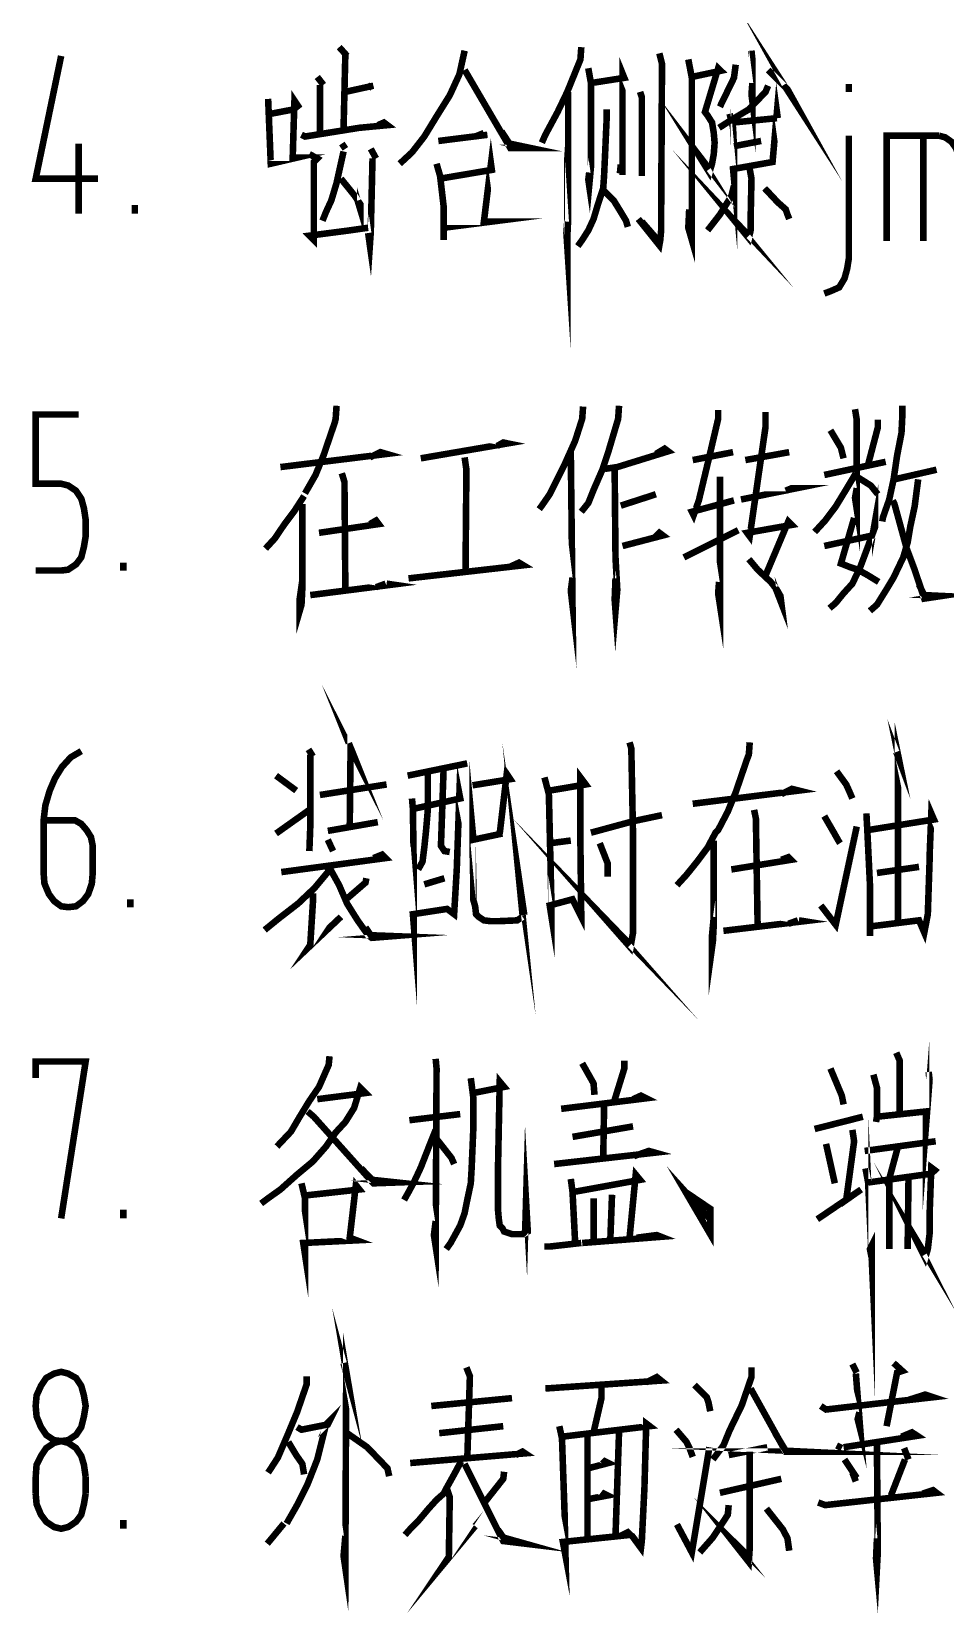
# Model space of a CAD drawing. Header units: millimetres. Extents: x -5 to 3318, y -968 to 297.
# Drawn here: x 648 to 700.1, y -575.8 to -485.4 of the extents above; entities that cross this region are included whole.
import ezdxf

# ---------------------------------------------------------------- set-up
doc = ezdxf.new("R2010")
doc.units = ezdxf.units.MM
doc.header["$LTSCALE"] = 0.25
doc.layers.add('P', color=7, linetype='Continuous')

msp = doc.modelspace()

# ---------------------------------------------------------------- linework, layer by layer
at = {"layer": 'P', "color": 6, "const_width": 0.37488}
for points in [[(690.0263872355217, -487.6043503483869), (691.1311472355219, -488.7062703483869), (691.3810672355216, -489.1578303483869), (690.9295072355217, -488.4563503483869)], [(665.5313872355218, -486.300790348387), (665.9829472355218, -486.8034703483869)], [(679.3565072355218, -486.300790348387), (679.3082272355218, -487.0022703483869), (678.5556272355216, -488.8567903483869), (678.0046672355215, -490.0069903483868), (677.3031872355218, -491.3105503483869), (677.1043872355217, -491.7621103483868)], [(649.6529472355219, -486.8034703483869), (648.1988672355214, -493.8154303483869), (651.7545472355218, -493.8154303483869)], [(665.8835472355217, -486.6529503483869), (665.7813072355216, -490.9101103483869)], [(672.6938672355218, -486.502430348387), (672.3956672355216, -487.854270348387), (671.8447072355216, -489.0555903483869), (671.0921072355218, -490.2597503483869), (670.3906272355216, -491.4099503483869), (669.6891472355219, -492.3130703483869), (668.9876672355217, -492.963430348387)], [(679.8080672355218, -493.4661103483869), (679.7569472355217, -493.8665503483869), (679.8080672355218, -494.2158703483868), (679.9074672355218, -493.1650703483868), (679.9074672355218, -491.0606303483869), (679.9074672355218, -488.3541103483869), (679.7569472355217, -487.5049503483868), (679.9074672355218, -488.3541103483869), (681.8131072355218, -488.0559103483869), (681.7108672355216, -487.8031503483869), (681.7108672355216, -488.1553103483869), (681.7108672355216, -492.8129103483869), (681.7108672355216, -493.6137903483868)], [(683.8153072355217, -486.6529503483869), (683.9658272355218, -487.2521903483869), (683.9175472355219, -495.9198703483869), (683.9175472355219, -496.7718703483869), (683.8664272355218, -497.3228303483869), (683.8153072355217, -497.6238703483868), (682.6139872355216, -496.1186703483869)], [(685.4681872355218, -487.0022703483869), (685.6698272355216, -488.0559103483869), (685.6698272355216, -497.3228303483869), (685.4681872355218, -496.6213503483868), (685.5193072355214, -495.5677103483869)], [(688.1747072355215, -487.303310348387), (688.0753072355219, -488.0559103483869), (687.2715872355216, -489.7087903483869)], [(689.0749872355218, -486.502430348387), (689.1261072355219, -487.0022703483869), (689.1261072355219, -489.4077503483868), (689.0749872355218, -489.0073103483869), (689.1261072355219, -488.3541103483869)], [(664.2789472355216, -488.0047903483869), (664.6311072355215, -488.4563503483869)], [(672.6938672355218, -487.6043503483869), (675.3009872355215, -492.0631503483869), (676.4511872355215, -492.0631503483869), (675.2498672355218, -491.8103903483869), (674.7983072355219, -491.1117503483869)], [(685.6698272355216, -488.0047903483869), (687.3227072355216, -487.6526303483869), (687.172187235522, -487.5049503483868), (686.4195872355217, -490.0069903483868), (686.5701072355218, -490.2086303483869), (686.8228672355217, -490.6090703483869), (686.9222672355218, -491.2111503483869), (686.9705472355217, -491.7621103483868), (686.9222672355218, -492.4124703483869), (686.8228672355217, -492.963430348387), (686.6723472355216, -493.4661103483869), (686.0191472355218, -492.4124703483869), (686.6723472355216, -493.2644703483869)], [(661.4730272355218, -489.2572303483869), (661.6235472355215, -492.963430348387), (663.1259072355215, -492.6141103483869), (662.8759872355217, -492.6141103483869), (662.9753872355218, -489.3566303483869), (663.1770272355216, -489.6576703483869), (662.9271072355218, -489.859310348387), (661.6235472355215, -490.1092303483869)], [(664.4294672355218, -488.4563503483869), (664.4294672355218, -491.1117503483869)], [(665.8835472355217, -488.8567903483869), (667.4853072355218, -488.5046303483869)], [(667.3859072355217, -488.4563503483869), (667.1842672355215, -488.6551503483869)], [(678.6067472355217, -488.8567903483869), (678.6067472355217, -496.1186703483869), (678.5556272355216, -497.2205903483868), (678.5556272355216, -497.6721503483868), (678.5073472355216, -496.9223903483869), (678.5556272355216, -496.2691903483869)], [(682.7133872355216, -488.8567903483869), (682.8127872355217, -489.1578303483869), (682.8127872355217, -493.6649103483869)], [(690.0263872355217, -488.5046303483869), (689.8787072355217, -488.8567903483869), (688.9244672355217, -489.859310348387), (687.9247872355218, -490.4585503483869), (687.2233072355216, -490.9101103483869)], [(687.8225472355216, -490.1092303483869), (688.0241872355218, -490.9101103483869), (688.0753072355219, -492.1114303483869), (688.0753072355219, -493.8154303483869), (688.0241872355218, -493.2644703483869), (690.2791472355216, -492.8640303483869), (690.5290672355218, -490.0069903483868), (690.5773472355218, -490.3591503483869)], [(694.6357072355217, -488.8567903483869), (694.6357072355217, -488.4052303483869)], [(680.8105872355218, -489.859310348387), (680.8105872355218, -490.2597503483869), (680.7111872355217, -492.511870348387), (680.6600672355216, -493.6137903483868), (680.6089472355216, -494.3663903483869), (680.3107472355218, -495.2695103483869), (680.0579872355215, -496.1186703483869), (679.7569472355217, -496.7718703483869), (679.4076272355219, -497.3228303483869), (679.1577072355217, -497.6721503483868)], [(663.3786672355218, -491.3105503483869), (663.5774672355219, -491.4099503483869), (666.684427235522, -490.9101103483869), (668.2861872355215, -490.7595903483868), (668.0873872355219, -490.6090703483869), (667.7352272355215, -490.7595903483868)], [(690.5290672355218, -490.3591503483869), (688.0241872355218, -490.6090703483869)], [(650.6526272355218, -491.8103903483869), (650.6526272355218, -495.8204703483868)], [(665.681907235522, -491.8103903483869), (665.8835472355217, -492.1114303483869)], [(671.0921072355218, -492.963430348387), (671.2937472355216, -493.6649103483869), (671.4925472355217, -495.3689103483869), (671.4925472355217, -497.3228303483869), (671.4925472355217, -496.6213503483868), (674.2473472355218, -496.2691903483869), (673.7957872355219, -496.2691903483869), (674.1990672355219, -492.963430348387), (674.2473472355218, -493.3155903483869), (671.2937472355216, -493.8154303483869)], [(671.1915072355218, -491.6627103483869), (673.9974272355216, -491.3105503483869)], [(673.7957872355219, -491.2111503483869), (673.2959472355215, -491.4099503483869)], [(688.0753072355219, -491.960910348387), (689.6259472355218, -491.6627103483869)], [(693.2327472355219, -500.3786703483869), (693.6331872355217, -500.2281503483869), (694.0847472355217, -500.0265103483869), (694.3857872355215, -499.5266703483869), (694.5363072355217, -498.9757103483869), (694.6357072355217, -498.3736303483869), (694.6357072355217, -491.361670348387)], [(696.7912672355219, -497.3711103483869), (696.7912672355219, -491.361670348387), (699.7959872355218, -491.361670348387)], [(698.8957072355215, -497.3711103483869), (698.8957072355215, -491.361670348387)], [(700.9973072355215, -493.1650703483868), (700.9490272355215, -492.6141103483869), (700.7473872355217, -492.0631503483869), (700.4974672355215, -491.7109903483869), (700.1481472355217, -491.4610703483869), (699.7959872355218, -491.361670348387)], [(663.8273872355217, -492.4124703483869), (664.2789472355216, -492.6623903483869), (664.0801472355215, -492.8640303483869), (664.0801472355215, -496.4708303483869), (664.0801472355215, -497.3228303483869), (663.8273872355217, -497.0729103483868), (666.1334672355215, -496.7718703483869), (667.1842672355215, -496.6213503483868)], [(665.7813072355216, -492.2619503483869), (665.3808672355217, -494.0653503483868), (665.0798272355214, -495.0678703483868), (664.7787872355216, -495.7182303483869), (664.5799872355219, -496.2209103483868)], [(667.4341872355217, -492.6623903483869), (667.3347872355216, -496.8712703483869), (667.2836672355215, -497.6238703483868), (667.1842672355215, -496.9223903483869)], [(667.3347872355216, -492.1114303483869), (667.6358272355219, -492.6623903483869)], [(688.9755872355217, -493.2644703483869), (689.0749872355218, -493.8154303483869), (689.0267072355218, -496.1186703483869), (689.0267072355218, -496.7718703483869), (688.9244672355217, -497.2205903483868), (688.0241872355218, -496.1186703483869), (688.9244672355217, -497.0729103483868)], [(681.5603472355215, -493.5143903483869), (681.6114672355216, -493.0145503483868)], [(665.6307872355219, -493.8154303483869), (666.4345072355218, -494.8179503483869), (666.732707235522, -495.2695103483869), (666.732707235522, -495.5677103483869), (666.5821872355218, -495.0678703483868)], [(680.6089472355216, -494.4657903483869), (681.2110272355217, -495.0678703483868), (681.6114672355216, -495.7182303483869), (681.9125072355218, -496.2209103483868), (682.0119072355219, -496.570230348387)], [(688.0753072355219, -494.2158703483868), (687.9247872355218, -494.8179503483869), (687.2715872355216, -495.8687503483869), (686.5701072355218, -496.7718703483869)], [(689.8275872355216, -494.3663903483869), (690.5773472355218, -495.1672703483869), (691.0289072355217, -495.5677103483869), (691.1311472355219, -495.8687503483869), (691.230547235522, -496.1186703483869)], [(653.8589872355215, -495.8204703483868), (653.8589872355215, -495.3177903483869)], [(682.8127872355217, -496.2691903483869), (683.8153072355217, -497.4222303483868)], [(665.3808672355217, -506.7913903483868), (665.3297472355216, -507.5411503483869), (665.2814672355216, -507.742790348387), (664.6311072355215, -509.6455903483869), (664.1795472355216, -510.7475103483869), (663.5774672355219, -511.7983103483868)], [(679.4587472355215, -506.8396703483868), (679.4076272355219, -507.5411503483869), (679.007187235522, -508.7935903483869), (678.4051072355214, -510.1454303483869), (677.9052672355219, -511.1479503483869), (677.5531072355216, -511.8494303483869), (677.1043872355217, -512.4997903483868), (676.9538672355216, -512.7014303483869)], [(681.5120672355215, -506.7913903483868), (681.4609472355214, -507.5411503483869), (680.9099872355218, -509.3956703483868), (680.5606672355216, -510.4464703483868), (680.0579872355215, -511.5995103483868), (679.7569472355217, -512.3492703483869), (679.3565072355218, -512.8519503483869)], [(687.172187235522, -507.0413103483869), (687.172187235522, -507.5411503483869), (686.6212272355215, -509.8955103483869), (686.0702672355219, -512.2015903483868), (685.7692272355216, -513.0507503483868), (685.6698272355216, -512.8519503483869), (688.0753072355219, -512.2015903483868)], [(689.8787072355217, -507.1407103483868), (689.8787072355217, -507.9927103483869), (688.9755872355217, -514.2549103483869), (688.8250672355216, -514.0532703483868), (691.3810672355216, -513.6017103483869), (691.1794272355219, -513.402910348387), (689.8275872355216, -516.6092703483869)], [(694.9878672355217, -506.9901903483869), (695.0872672355217, -507.5922703483869), (695.0872672355217, -512.7014303483869), (694.9878672355217, -512.0510703483869), (695.0872672355217, -511.5001103483869)], [(697.6915472355217, -506.7913903483868), (697.6915472355217, -507.3423503483868), (697.6432672355218, -508.342030348387), (697.3905072355219, -509.6455903483869), (697.1917072355218, -510.9974303483868), (696.9417872355216, -512.1504703483869), (696.5896272355217, -513.1529903483869), (696.5413472355217, -513.402910348387)], [(648.1988672355214, -516.2088303483869), (649.6529472355219, -516.2088303483869), (650.0533872355218, -516.1577103483869), (650.5021072355216, -515.8566703483868), (650.8031472355215, -515.456230348387), (650.9536672355216, -514.8541503483868), (651.0530672355217, -514.2549103483869), (651.0530672355217, -513.3035103483869), (650.9536672355216, -512.6503103483868), (650.8031472355215, -512.0993503483869), (650.5021072355216, -511.6477903483869), (650.0533872355218, -511.3495903483869), (649.6529472355219, -511.2473503483869), (648.1988672355214, -511.2473503483869), (648.1988672355214, -507.2912303483869), (650.6526272355218, -507.2912303483869)], [(696.2885872355218, -507.5922703483869), (696.2885872355218, -508.0409903483869), (695.7376272355218, -510.1454303483869)], [(670.1889872355218, -509.7961103483869), (675.1504672355218, -508.9441103483869), (674.9005472355216, -508.8929903483869), (674.5483872355217, -509.0946303483869)], [(693.5849072355218, -508.1915103483868), (694.1841472355218, -509.1940303483868), (694.3346672355219, -509.7961103483869)], [(662.1745072355216, -510.2959503483869), (668.2379072355216, -509.5461903483869), (667.8857472355216, -509.4439503483868), (667.2836672355215, -509.7449903483869)], [(672.6938672355218, -509.7449903483869), (672.796107235522, -510.4464703483868), (672.7449872355219, -516.3082303483869)], [(678.7572672355218, -509.4439503483868), (678.8566672355219, -518.2110303483869), (678.7572672355218, -517.3590303483869), (678.8566672355219, -516.6092703483869)], [(680.7111872355217, -510.3981903483868), (681.4126672355214, -510.2959503483869), (684.3179872355217, -509.3956703483868), (684.1163472355215, -509.2451503483869), (683.6165072355216, -509.5461903483869)], [(688.0241872355218, -509.4439503483868), (685.7209472355216, -509.8955103483869)], [(688.7256672355215, -509.8955103483869), (691.230547235522, -509.4439503483868)], [(665.681907235522, -510.6481103483869), (665.8324272355217, -511.1479503483869), (665.8835472355217, -517.3107503483869)], [(681.2621472355218, -510.4464703483868), (681.3104272355217, -515.456230348387), (681.4126672355214, -517.3107503483869), (681.3104272355217, -518.5120703483869), (681.2621472355218, -517.8617103483869), (681.3104272355217, -516.6575503483868)], [(695.0361472355216, -510.6481103483869), (694.4369072355216, -511.6477903483869), (693.8859472355216, -512.5509103483869), (693.2838672355219, -513.3517903483869), (692.6817872355218, -514.0049903483869)], [(693.2327472355219, -510.7475103483869), (696.7401472355218, -509.9949103483868)], [(697.2399872355218, -510.9974303483868), (699.6454672355217, -510.4464703483868)], [(687.2715872355216, -510.8469103483869), (687.2715872355216, -511.2984703483869), (687.2715872355216, -518.1627503483869), (687.172187235522, -517.5095503483869), (687.2233072355216, -516.8591903483868)], [(688.4757472355218, -512.1504703483869), (691.6821072355215, -511.5001103483869), (691.3810672355216, -511.5001103483869), (691.0289072355217, -511.6477903483869)], [(693.2327472355219, -514.8058703483869), (695.9875472355216, -514.2037903483869), (696.1380672355217, -513.3517903483869), (696.1380672355217, -513.7039503483869), (695.7376272355218, -514.8058703483869), (695.2889072355215, -516.0071903483869), (694.8373472355215, -516.9585903483869), (694.3346672355219, -517.5095503483869), (693.8859472355216, -518.0605103483869), (693.5337872355217, -518.3615503483869)], [(695.0872672355217, -510.8469103483869), (695.8881472355215, -511.3495903483869), (696.2885872355218, -511.8494303483869)], [(698.5946672355217, -510.9974303483868), (698.3930272355219, -512.5509103483869), (698.1431072355217, -513.7039503483869), (697.9925872355216, -514.6042303483869), (697.7426672355218, -515.456230348387), (697.1917072355218, -516.6092703483869), (696.7401472355218, -517.3590303483869), (696.2403072355219, -518.1627503483869), (695.8398672355215, -518.5120703483869)], [(663.5263472355218, -511.9488303483869), (662.9753872355218, -512.8008303483869), (662.3761472355218, -513.6017103483869), (661.8734672355217, -514.3543103483869), (661.3225072355217, -514.9563903483869)], [(663.4269472355218, -512.400390348387), (663.4269472355218, -517.2085103483869), (663.3786672355218, -518.1627503483869), (663.2764272355216, -518.5120703483869), (663.2764272355216, -517.8105903483869), (663.4269472355218, -516.7597903483869)], [(681.6114672355216, -512.4997903483868), (683.6165072355216, -511.8494303483869)], [(697.1405872355217, -512.2015903483868), (697.2399872355218, -512.400390348387), (697.9414672355215, -514.9563903483869), (698.3930272355219, -516.1577103483869), (698.8445872355214, -517.5095503483869), (698.9439872355215, -517.8105903483869), (699.9465072355215, -517.6600703483869), (698.9439872355215, -517.6117903483869), (698.6429472355217, -517.0097103483869)], [(664.3783472355217, -514.0532703483868), (667.7863472355216, -513.5534303483869), (667.6358272355219, -513.3517903483869), (667.2836672355215, -513.5534303483869)], [(694.9367472355216, -513.2012703483869), (694.1841472355218, -515.8083903483869), (694.6868272355218, -516.0071903483869), (695.1383872355218, -516.1577103483869), (695.6893472355218, -516.458750348387), (696.3397072355219, -516.8591903483868)], [(681.7108672355216, -514.8058703483869), (684.0169472355219, -514.2037903483869), (683.8153072355217, -514.0532703483868), (683.5142672355219, -514.3543103483869)], [(685.2182672355216, -515.456230348387), (688.3252272355217, -513.9027503483869)], [(653.2086272355218, -516.2088303483869), (653.2086272355218, -515.7572703483869)], [(669.4903472355218, -516.6575503483868), (676.0507472355216, -515.9077903483869), (675.8008272355219, -515.7572703483869), (675.2498672355218, -516.0071903483869)], [(688.9244672355217, -515.5556303483869), (689.4271472355217, -516.1577103483869), (690.1769072355219, -516.8591903483868), (690.5290672355218, -517.3107503483869), (690.7278672355214, -517.6600703483869), (690.7789872355215, -518.0605103483869), (690.4296672355217, -517.1602303483869)], [(663.8785072355217, -517.6117903483869), (668.5872272355218, -517.0097103483869), (668.2379072355216, -516.9585903483869)], [(668.1867872355215, -516.9585903483869), (667.6358272355219, -517.1602303483869)], [(666.0823472355219, -526.0749903483869), (666.2839872355216, -526.5776703483868), (666.1817472355215, -526.3760303483868), (666.1334672355215, -530.834830348387)], [(697.3422272355219, -526.5776703483868), (697.4927472355216, -526.9781103483868), (697.4416272355215, -526.7281903483869), (697.4416272355215, -536.2450303483869)], [(682.1141472355216, -526.0267103483869), (682.2135472355217, -526.3760303483868), (682.3129472355217, -531.4369103483868), (682.3129472355217, -534.6432703483869), (682.3129472355217, -536.8953903483869), (682.1624272355216, -537.747390348387), (680.7111872355217, -536.0945103483868), (682.1624272355216, -537.5968703483868)], [(688.9755872355217, -526.0267103483869), (688.9244672355217, -526.7281903483869), (688.8250672355216, -526.9781103483868), (688.1747072355215, -528.8809103483868), (687.7231472355215, -529.9828303483869), (687.172187235522, -531.036470348387), (687.0216672355218, -531.1869903483869), (686.5701072355218, -532.038990348387), (685.9708672355218, -532.839870348387), (685.3687872355217, -533.5896303483869), (684.8178272355217, -534.1917103483869)], [(650.8031472355215, -526.5265503483869), (650.2039072355215, -526.8787103483869), (649.7012272355219, -527.4296703483869), (649.3007872355215, -528.0800303483869), (648.9997472355217, -528.7815103483869), (648.7498272355215, -529.6335103483868), (648.6504272355214, -530.4855103483869), (648.6504272355214, -533.4902303483868), (648.6987072355219, -534.092310348387), (648.9514672355217, -534.6915503483868), (649.2496672355219, -535.0919903483868), (649.6529472355219, -535.3930303483869), (650.0533872355218, -535.4441503483869), (650.5021072355216, -535.3930303483869), (650.9025472355215, -535.0919903483868), (651.2035872355218, -534.6915503483868), (651.4052272355216, -534.092310348387), (651.4563472355217, -533.4902303483868), (651.4563472355217, -532.5388303483869), (651.4563472355217, -531.9367503483869), (651.3541072355215, -531.4369103483868), (651.1041872355217, -531.036470348387), (650.8031472355215, -530.6843103483869), (650.4538272355217, -530.4855103483869), (650.0533872355218, -530.4855103483869), (648.6504272355214, -530.4855103483869)], [(663.7791072355217, -526.4271503483869), (664.0290272355219, -526.8275903483868)], [(663.8785072355217, -526.7281903483869), (663.8785072355217, -530.8859503483868), (663.8273872355217, -532.2377903483869)], [(676.1018672355217, -535.895710348387), (675.8008272355219, -533.842390348387), (676.0024672355216, -535.895710348387)], [(661.9245872355218, -527.9295103483869), (663.0776272355215, -528.7815103483869)], [(669.4392272355217, -527.9295103483869), (672.8443872355219, -527.2280303483869)], [(669.6891472355219, -529.233070348387), (669.740267235522, -529.832310348387), (669.788547235522, -533.1409103483869), (669.788547235522, -534.0411903483869), (669.788547235522, -536.4466703483869), (669.740267235522, -535.8445903483869), (671.6941872355219, -535.5435503483868), (672.0946272355218, -535.8445903483869), (672.2451472355215, -533.2885903483868), (672.3956672355216, -528.9831503483869), (672.4439472355216, -529.233070348387), (669.740267235522, -529.832310348387)], [(670.5922672355218, -527.778990348387), (670.5922672355218, -529.8834303483868), (670.4900272355217, -531.0847503483869), (670.3906272355216, -532.038990348387), (670.2912272355215, -532.839870348387), (670.0413072355218, -533.2885903483868)], [(671.4925472355217, -527.5801903483869), (671.3420272355215, -531.9367503483869), (671.5436672355218, -532.2377903483869), (671.8447072355216, -532.2889103483869)], [(674.849427235522, -531.2352703483868), (673.1965472355218, -531.5874303483869), (673.1454272355218, -531.036470348387), (673.1454272355218, -531.9367503483869), (673.1965472355218, -534.3933503483869), (673.1965472355218, -535.0437103483869), (673.2959472355215, -535.3930303483869), (673.3470672355215, -535.8445903483869), (673.4975872355217, -535.9951103483869), (673.7957872355219, -536.1967503483869), (674.1990672355219, -536.2450303483869), (674.5995072355217, -536.2450303483869), (675.7014272355218, -536.1967503483869), (676.0024672355216, -535.9951103483869)], [(673.1454272355218, -528.4804703483869), (675.3009872355215, -528.1311503483869), (675.0993472355217, -527.8301103483868), (674.6989072355218, -531.2352703483868)], [(677.2549072355218, -528.028910348387), (677.5048272355216, -528.9831503483869), (677.6553472355217, -535.3447503483869), (677.6553472355217, -535.9951103483869), (677.5531072355216, -535.3447503483869), (678.8566672355219, -534.9925903483869), (679.3565072355218, -535.9951103483869), (679.3082272355218, -531.9367503483869), (679.3082272355218, -528.028910348387), (679.6092672355217, -528.4321903483869), (677.5531072355216, -528.7815103483869)], [(693.9342272355216, -527.6795903483869), (694.4851872355216, -528.4321903483869), (694.6868272355218, -528.8809103483868), (694.8373472355215, -529.233070348387)], [(664.4294672355218, -529.031430348387), (668.2379072355216, -528.4321903483869)], [(685.7209472355216, -529.5341103483869), (691.7815072355215, -528.7815103483869), (691.3810672355216, -528.6821103483869), (690.7789872355215, -528.9831503483869)], [(695.6382272355218, -530.0850703483869), (695.6893472355218, -531.036470348387), (695.8398672355215, -534.1405903483869), (695.8398672355215, -536.1967503483869), (695.8398672355215, -537.0970303483869), (695.8398672355215, -536.5460703483868), (698.6429472355217, -536.1967503483869), (698.9439872355215, -536.8953903483869), (699.1456272355217, -535.8445903483869), (699.2450272355218, -532.839870348387), (699.2450272355218, -532.5899503483869), (699.3444272355218, -530.0850703483869), (699.494947235522, -530.4343903483868), (695.7376272355218, -531.036470348387)], [(661.9245872355218, -531.2352703483868), (663.8273872355217, -529.8834303483868)], [(664.8810272355217, -531.0847503483869), (667.7352272355215, -530.5849103483869)], [(679.9074672355218, -531.1869903483869), (682.3129472355217, -530.5337903483869), (683.9658272355218, -530.1844703483869)], [(689.225507235522, -529.8834303483868), (689.3277472355217, -530.3832703483869), (689.4271472355217, -536.5460703483868)], [(693.2327472355219, -530.235590348387), (693.7837072355219, -531.1869903483869), (694.0364672355217, -531.6357103483869), (694.1358672355218, -531.7862303483869)], [(664.8810272355217, -531.5874303483869), (665.1820672355216, -532.2377903483869)], [(693.0339472355217, -535.3447503483869), (693.8859472355216, -536.4466703483869), (695.0872672355217, -530.834830348387)], [(662.2256272355216, -533.4391103483869), (668.1867872355215, -532.6382303483869), (667.9851472355217, -532.4394303483868), (667.4853072355218, -532.6382303483869)], [(677.6042272355216, -531.7862303483869), (678.7572672355218, -531.6357103483869)], [(680.4101472355219, -531.7862303483869), (680.8617072355219, -532.9392703483869), (680.8617072355219, -533.6918703483868)], [(686.9222672355218, -531.6357103483869), (686.9222672355218, -536.4466703483869), (686.8711472355217, -537.3980703483869), (686.8228672355217, -537.747390348387), (686.8228672355217, -537.0459103483869), (686.9222672355218, -535.9951103483869)], [(665.0315472355214, -532.9903903483869), (664.8810272355217, -533.4391103483869), (664.1284272355215, -534.3422303483869), (663.1770272355216, -535.2425103483869), (662.0751072355215, -536.0945103483868), (661.2742272355217, -536.7477103483868)], [(665.0315472355214, -533.2885903483868), (665.5313872355218, -534.1917103483869), (665.9829472355218, -535.2425103483869), (666.5821872355218, -536.1967503483869), (667.1842672355215, -537.0459103483869), (667.3859072355217, -537.1964303483869), (668.6383472355219, -537.0970303483869), (667.3347872355216, -537.0459103483869), (667.0337472355218, -536.5971903483869)], [(687.9247872355218, -533.2885903483868), (691.3299472355216, -532.7376303483869), (691.1794272355219, -532.5899503483869), (690.7789872355215, -532.7376303483869)], [(698.6429472355217, -533.1409103483869), (696.2403072355219, -533.4902303483868)], [(667.0848672355219, -533.7912703483869), (667.0337472355218, -534.0411903483869), (665.9318272355217, -534.9925903483869)], [(671.5436672355218, -533.7912703483869), (670.3906272355216, -534.1405903483869)], [(653.6090672355217, -535.4441503483869), (653.6090672355217, -534.9925903483869)], [(664.0290272355219, -534.6432703483869), (664.0290272355219, -535.1942303483869), (663.8785072355217, -537.5968703483868), (663.7791072355217, -537.747390348387), (665.6307872355219, -535.9951103483869)], [(687.4732272355218, -536.7959903483869), (692.0825472355218, -536.2450303483869), (691.7815072355215, -536.1967503483869)], [(691.7303872355214, -536.1967503483869), (691.1794272355219, -536.3955503483869)], [(696.1891872355218, -547.7157903483869), (696.2403072355219, -547.4175903483869), (699.0433872355215, -547.1165503483869), (699.0433872355215, -547.9174303483869), (699.2450272355218, -545.3131503483869), (699.1939072355217, -544.8615903483869)], [(649.6529472355219, -553.2282303483869), (651.0530672355217, -544.2595103483868), (648.1988672355214, -544.2595103483868), (648.1988672355214, -545.2137503483868)], [(664.9804272355218, -543.9613103483869), (664.9293072355217, -544.4611503483869), (664.3783472355217, -545.7135903483869), (663.8273872355217, -546.5144703483869), (663.2764272355216, -547.4175903483869), (662.7765872355217, -548.2695903483868), (661.9757072355214, -549.1187503483869)], [(671.0409872355217, -544.1089903483869), (671.0921072355218, -544.6627903483869), (671.0409872355217, -554.8299903483869), (670.9415872355216, -554.1796303483869), (671.0409872355217, -553.3787503483868)], [(681.8131072355218, -544.2112303483868), (681.8131072355218, -544.6627903483869), (681.2110272355217, -546.6138703483869)], [(697.3422272355219, -543.7596703483869), (697.5410272355216, -544.2112303483868), (697.5410272355216, -547.2670703483868)], [(673.1965472355218, -546.0629103483868), (674.9488272355215, -545.7135903483869), (674.6989072355218, -545.4125503483868), (674.5995072355217, -550.3711903483869), (674.5995072355217, -551.5242303483869), (674.5995072355217, -552.7255503483868), (674.6477872355217, -553.2765103483869), (674.6989072355218, -553.6286703483869), (674.849427235522, -553.7791903483869), (674.9488272355215, -553.9779903483868), (675.4003872355215, -554.128510348387), (676.0507472355216, -554.128510348387), (676.3006672355218, -553.9779903483868), (676.2012672355218, -552.2257103483869), (676.1501472355217, -553.9779903483868), (676.0024672355216, -554.128510348387)], [(679.4076272355219, -544.3617503483869), (680.0579872355215, -545.5119503483869), (680.1091072355216, -546.1651503483869)], [(693.5849072355218, -544.6627903483869), (694.2352672355219, -546.213430348387), (694.3346672355219, -546.7161103483869)], [(696.0386672355216, -545.0121103483868), (696.2403072355219, -545.7647103483869), (696.2403072355219, -547.5681103483869)], [(664.2789472355216, -546.4150703483868), (667.0337472355218, -546.0629103483868), (666.732707235522, -545.7647103483869), (666.3833872355217, -546.9149103483869), (665.8835472355217, -547.7157903483869), (665.3297472355216, -548.3178703483869), (664.7787872355216, -549.1187503483869), (664.0290272355219, -549.9707503483869), (663.1259072355215, -550.7233503483869), (662.1745072355216, -551.5753503483869), (661.4730272355218, -552.0751903483869), (661.0725872355215, -552.3762303483868)], [(673.0460272355217, -545.2137503483868), (673.1965472355218, -546.3639503483869), (673.1965472355218, -547.9685503483869), (673.1454272355218, -549.1698703483869), (673.0971472355218, -550.3229103483868), (673.0460272355217, -551.2231903483869), (672.8443872355219, -552.1745903483869), (672.6938672355218, -552.9271903483868), (672.4439472355216, -553.6286703483869), (672.1429072355218, -554.1796303483869), (671.8929872355216, -554.6311903483869), (671.6430672355218, -554.9805103483868)], [(678.2063072355218, -546.9660303483869), (683.065547235522, -546.3639503483869), (682.7645072355217, -546.213430348387), (682.3129472355217, -546.4150703483868)], [(680.6600672355216, -546.7643903483869), (680.6089472355216, -549.8202303483869)], [(663.7279872355216, -547.1165503483869), (664.0801472355215, -547.4175903483869), (667.4853072355218, -551.2231903483869), (668.8371472355216, -551.1749103483869), (667.4341872355217, -551.0243903483869), (666.7838272355216, -550.3711903483869)], [(669.5386272355217, -547.6163903483869), (672.4439472355216, -547.2670703483868)], [(692.6817872355218, -548.1190703483869), (695.436587235522, -547.4175903483869)], [(695.9392672355216, -555.4831903483869), (695.8398672355215, -554.9805103483868), (695.9392672355216, -554.7817103483869), (695.9392672355216, -555.4831903483869), (695.7376272355218, -551.1749103483869), (695.5871072355217, -550.3711903483869)], [(671.0409872355217, -548.1673503483869), (670.6405472355218, -549.1698703483869), (670.1889872355218, -550.3229103483868), (669.788547235522, -551.1749103483869), (669.4903472355218, -551.7258703483869), (669.2375872355219, -552.1745903483869)], [(671.0409872355217, -548.6189103483869), (671.9441072355216, -549.7719503483869), (672.0946272355218, -550.1212703483869)], [(682.3129472355217, -547.9685503483869), (678.8566672355219, -548.5677903483869)], [(694.8373472355215, -548.1673503483869), (694.9367472355216, -548.8205503483869), (694.4851872355216, -552.1745903483869), (695.3371872355219, -551.5753503483869), (692.8323072355215, -553.2765103483869)], [(677.8058672355219, -550.1212703483869), (683.5653872355215, -549.470910348387), (683.2160672355217, -549.3715103483869), (682.3640672355218, -549.6697103483868)], [(693.3349872355216, -548.9682303483869), (693.8348272355215, -551.2231903483869)], [(695.5388272355217, -549.3715103483869), (699.5943472355216, -548.8205503483869)], [(697.4416272355215, -549.1187503483869), (696.9417872355216, -550.9732703483869), (696.9417872355216, -554.9805103483868)], [(678.8566672355219, -551.7258703483869), (682.7133872355216, -551.0243903483869), (682.4634672355219, -550.7233503483869), (682.1141472355216, -554.330150348387)], [(686.6723472355216, -553.2282303483869), (685.3176672355216, -551.7258703483869), (686.7206272355215, -554.128510348387), (686.7206272355215, -552.6772703483869), (685.3176672355216, -551.7258703483869)], [(695.7376272355218, -551.1749103483869), (699.3444272355218, -550.6722303483868), (699.5460672355216, -550.473430348387), (699.3444272355218, -550.3229103483868), (699.2450272355218, -553.0777103483869), (699.2450272355218, -554.128510348387), (699.1456272355217, -554.9805103483868), (698.9951072355216, -555.4831903483869), (698.3930272355219, -554.2790303483869), (698.9951072355216, -555.2815503483869)], [(663.3786672355218, -551.2231903483869), (663.5774672355219, -552.0751903483869), (663.5774672355219, -555.2815503483869), (663.4780672355218, -554.6311903483869), (666.5339072355218, -554.4806703483869), (666.1334672355215, -554.330150348387), (666.4827872355218, -551.3225903483869), (666.684427235522, -551.5753503483869), (663.5263472355218, -551.9246703483868)], [(678.7572672355218, -550.9732703483869), (678.8566672355219, -551.7258703483869), (679.007187235522, -554.6311903483869)], [(697.9925872355216, -554.9805103483868), (698.0437072355217, -550.8738703483868)], [(680.0579872355215, -552.0751903483869), (680.0579872355215, -554.5800703483869)], [(681.1116272355216, -551.8763903483868), (681.0093872355219, -554.5800703483869)], [(653.2086272355218, -553.2282303483869), (653.2086272355218, -552.7255503483868)], [(679.4076272355219, -554.6311903483869), (683.9175472355219, -554.2790303483869), (683.6647872355215, -554.1796303483869), (682.5145872355215, -554.330150348387)], [(677.2549072355218, -554.8299903483869), (677.6042272355216, -554.8299903483869), (679.3565072355218, -554.6311903483869)], [(665.7813072355216, -561.4926303483869), (665.9829472355218, -562.2452303483869), (665.9318272355217, -561.9441903483869), (665.8835472355217, -573.2161503483869), (665.7813072355216, -572.5146703483869), (665.8835472355217, -571.3616303483868)], [(651.0530672355217, -563.9463903483869), (650.9536672355216, -563.3471503483869), (650.8031472355215, -562.7961903483869), (650.5021072355216, -562.3446303483869), (650.0533872355218, -562.0947103483869), (649.6529472355219, -561.9953103483869), (649.2496672355219, -562.0947103483869), (648.8009472355216, -562.3446303483869), (648.4999072355217, -562.7961903483869), (648.2499872355215, -563.3471503483869), (648.1988672355214, -563.9463903483869), (648.2499872355215, -564.5484703483869), (648.4999072355217, -565.1505503483869), (648.8009472355216, -565.6021103483869), (649.2496672355219, -565.9003103483869), (649.6529472355219, -565.9514303483869), (650.0533872355218, -565.9003103483869), (650.5021072355216, -565.6021103483869), (650.8031472355215, -565.1505503483869), (650.9536672355216, -564.5484703483869), (651.0530672355217, -563.9463903483869)], [(663.6768672355215, -562.2452303483869), (663.6768672355215, -562.6967903483869), (663.1259072355215, -564.2985503483869), (662.626067235522, -565.4998703483868), (662.0239872355214, -566.9028303483869), (661.4730272355218, -567.7548303483869)], [(672.796107235522, -561.7425503483869), (672.9949072355216, -562.2452303483869), (672.8443872355219, -567.0022303483869)], [(677.3031872355218, -562.9467103483869), (683.9175472355219, -562.4951503483869), (683.6647872355215, -562.2935103483869), (683.065547235522, -562.594550348387)], [(689.0749872355218, -561.7425503483869), (689.0749872355218, -562.2935103483869), (688.5240272355218, -563.8981103483869), (687.8225472355216, -565.3493503483869), (687.4732272355218, -566.2013503483869), (686.8711472355217, -567.0022303483869)], [(694.8373472355215, -561.5437503483869), (695.0872672355217, -562.0435903483869)], [(695.0361472355216, -562.0947103483869), (695.2889072355215, -565.3010703483869), (695.1383872355218, -564.6989903483868), (695.2377872355219, -564.2985503483869)], [(697.1917072355218, -561.4926303483869), (697.6915472355217, -561.9441903483869), (697.3905072355219, -562.0435903483869), (696.7912672355219, -565.0994303483869)], [(680.5095472355215, -562.8955903483869), (680.5095472355215, -563.4976703483869), (680.0579872355215, -565.4515903483868)], [(689.0267072355218, -562.9467103483869), (691.0289072355217, -566.5535103483869), (692.0825472355218, -566.5535103483869), (691.0289072355217, -566.5023903483868), (690.4296672355217, -565.4998703483868)], [(685.8203472355217, -562.7450703483869), (686.5218272355219, -563.4465503483868), (686.6212272355215, -563.7475903483869), (686.7206272355215, -564.2474303483868)], [(663.1259072355215, -565.1505503483869), (663.3786672355218, -565.3010703483869), (664.8810272355217, -565.0000303483869), (664.9804272355218, -564.7983903483869), (664.7787872355216, -565.0000303483869), (664.2789472355216, -567.0022303483869), (663.7279872355216, -568.4051903483869), (663.1259072355215, -569.6093503483869), (662.5266672355219, -570.6601503483869)], [(670.791067235522, -563.9463903483869), (675.4003872355215, -563.4976703483869)], [(693.0339472355217, -563.9463903483869), (693.3349872355216, -564.1480303483869), (696.3397072355219, -563.7987103483869), (699.446667235522, -563.4465503483868), (698.9951072355216, -563.2960303483869), (698.0437072355217, -563.5970703483869)], [(682.2135472355217, -571.3105103483869), (682.7645072355217, -572.0631103483869), (682.8127872355217, -571.6626703483869), (682.9633072355218, -568.6068303483869), (683.065547235522, -564.9489103483869), (683.2643472355217, -565.0994303483869), (680.3107472355218, -565.4515903483868), (678.2545872355217, -565.7015103483868)], [(651.0530672355217, -568.0047503483869), (650.9536672355216, -567.3032703483868), (650.8031472355215, -566.8034303483869), (650.5021072355216, -566.3518703483869), (650.0533872355218, -566.0508303483869), (649.6529472355219, -565.9514303483869), (649.2496672355219, -566.0508303483869), (648.8009472355216, -566.3518703483869), (648.4999072355217, -566.8034303483869), (648.2499872355215, -567.3032703483868), (648.1988672355214, -568.0047503483869)], [(665.9829472355218, -565.4998703483868), (667.1331472355218, -566.3035903483869), (668.2861872355215, -567.5049103483868), (668.3855872355216, -567.9564703483869)], [(671.2426272355215, -565.4998703483868), (674.9005472355216, -565.0994303483869)], [(678.1040672355216, -565.0994303483869), (678.2545872355217, -565.8009103483869), (678.4051072355214, -570.1603103483869), (678.4562272355215, -572.5146703483869), (678.3057072355218, -571.713790348387), (682.1624272355216, -571.3105103483869), (682.0119072355219, -571.1599903483868), (681.6114672355216, -571.3616303483868)], [(679.7086672355217, -565.6503903483868), (679.7086672355217, -571.4610303483869)], [(681.5120672355215, -565.4515903483868), (681.3104272355217, -571.3616303483868)], [(684.7667072355216, -565.3010703483869), (685.3687872355217, -566.0025503483869), (685.5193072355214, -566.3035903483869), (685.7209472355216, -566.8545503483869)], [(694.3346672355219, -566.3035903483869), (698.5435472355216, -565.6503903483868), (698.2425072355218, -565.4515903483868), (697.6432672355218, -565.7015103483868)], [(662.626067235522, -566.0025503483869), (663.0776272355215, -566.7523103483869), (663.4269472355218, -567.2549903483869), (663.5263472355218, -567.8542303483869)], [(669.5897472355218, -567.2038703483869), (676.1501472355217, -566.6529103483869), (676.0024672355216, -566.5535103483869), (675.5991872355216, -566.7523103483869)], [(684.8178272355217, -570.711270348387), (685.6698272355216, -572.3130303483869), (686.6723472355216, -566.3035903483869)], [(688.9755872355217, -566.5535103483869), (688.9755872355217, -572.0631103483869), (688.9244672355217, -572.8639903483869), (687.8225472355216, -571.4610303483869), (688.9244672355217, -572.562950348387), (688.9755872355217, -572.0631103483869)], [(689.9781072355217, -566.3035903483869), (687.7742672355216, -566.7523103483869)], [(693.9342272355216, -566.2013503483869), (694.2352672355219, -566.3518703483869)], [(696.2403072355219, -566.1530703483869), (696.2885872355218, -572.3130303483869), (696.2403072355219, -573.2161503483869), (696.1891872355218, -572.6651903483869), (696.2403072355219, -571.5121503483869)], [(697.7909472355218, -566.3518703483869), (698.0437072355217, -567.0022303483869)], [(672.4950672355217, -567.1044703483869), (672.0946272355218, -567.8542303483869), (671.5919472355217, -568.7573503483868), (671.4925472355217, -568.9561503483869), (671.0921072355218, -569.3083103483868), (670.6405472355218, -569.8081503483869), (670.0895872355218, -570.4613503483869), (669.6891472355219, -570.8617903483869), (669.2887072355215, -571.3105103483869)], [(672.6938672355218, -567.2549903483869), (674.9005472355216, -571.6626703483869), (676.1501472355217, -571.8131903483868), (674.9005472355216, -571.4610303483869), (674.5995072355217, -571.0123103483869)], [(674.9488272355215, -567.703710348387), (674.9005472355216, -568.106990348387), (673.7957872355219, -569.5071103483868)], [(679.7569472355217, -567.5049103483868), (680.9099872355218, -567.2038703483869), (680.7111872355217, -567.1044703483869), (680.5606672355216, -567.2549903483869)], [(694.3857872355215, -567.0022303483869), (695.0872672355217, -568.0558703483869)], [(695.0361472355216, -568.2546703483869), (694.8373472355215, -567.7548303483869)], [(697.8420672355214, -567.0022303483869), (697.0411872355216, -569.0583903483869)], [(648.1988672355214, -568.9561503483869), (648.1988672355214, -568.0047503483869)], [(651.0530672355217, -568.0047503483869), (651.0530672355217, -568.9561503483869)], [(690.7789872355215, -568.106990348387), (687.2715872355216, -568.907870348387)], [(648.1988672355214, -568.9561503483869), (648.2499872355215, -569.5582303483869), (648.4999072355217, -570.1603103483869), (648.8009472355216, -570.5607503483869), (649.2496672355219, -570.8617903483869), (649.6529472355219, -570.9611903483869), (650.0533872355218, -570.8617903483869), (650.5021072355216, -570.5607503483869), (650.8031472355215, -570.1603103483869), (650.9536672355216, -569.5582303483869), (651.0530672355217, -568.9561503483869)], [(671.6941872355219, -568.706230348387), (671.8447072355216, -569.1577903483869), (671.7935872355215, -572.562950348387), (671.5919472355217, -572.8639903483869), (673.2959472355215, -570.8106703483868)], [(679.8080672355218, -569.2571903483869), (680.8617072355219, -569.0583903483869), (680.6600672355216, -568.9561503483869), (680.5095472355215, -569.1577903483869)], [(692.8834272355216, -569.4588303483869), (693.2838672355219, -569.6093503483869), (699.6454672355217, -568.907870348387), (699.446667235522, -568.7573503483868), (698.8445872355214, -568.9561503483869)], [(653.2086272355218, -570.9611903483869), (653.2086272355218, -570.4613503483869)], [(687.7742672355216, -569.6093503483869), (687.7231472355215, -570.1603103483869), (686.8711472355217, -571.4610303483869), (686.121387235522, -572.3130303483869)], [(689.9269872355217, -569.8081503483869), (690.8783872355216, -571.0123103483869), (691.1311472355219, -571.5121503483869), (691.230547235522, -572.2136303483869)], [(662.3761472355218, -570.6601503483869), (661.6746672355216, -571.5121503483869), (661.4247472355219, -571.8131903483868)]]:
    msp.add_lwpolyline(points, dxfattribs=at)

doc.saveas('drawing.dxf')
